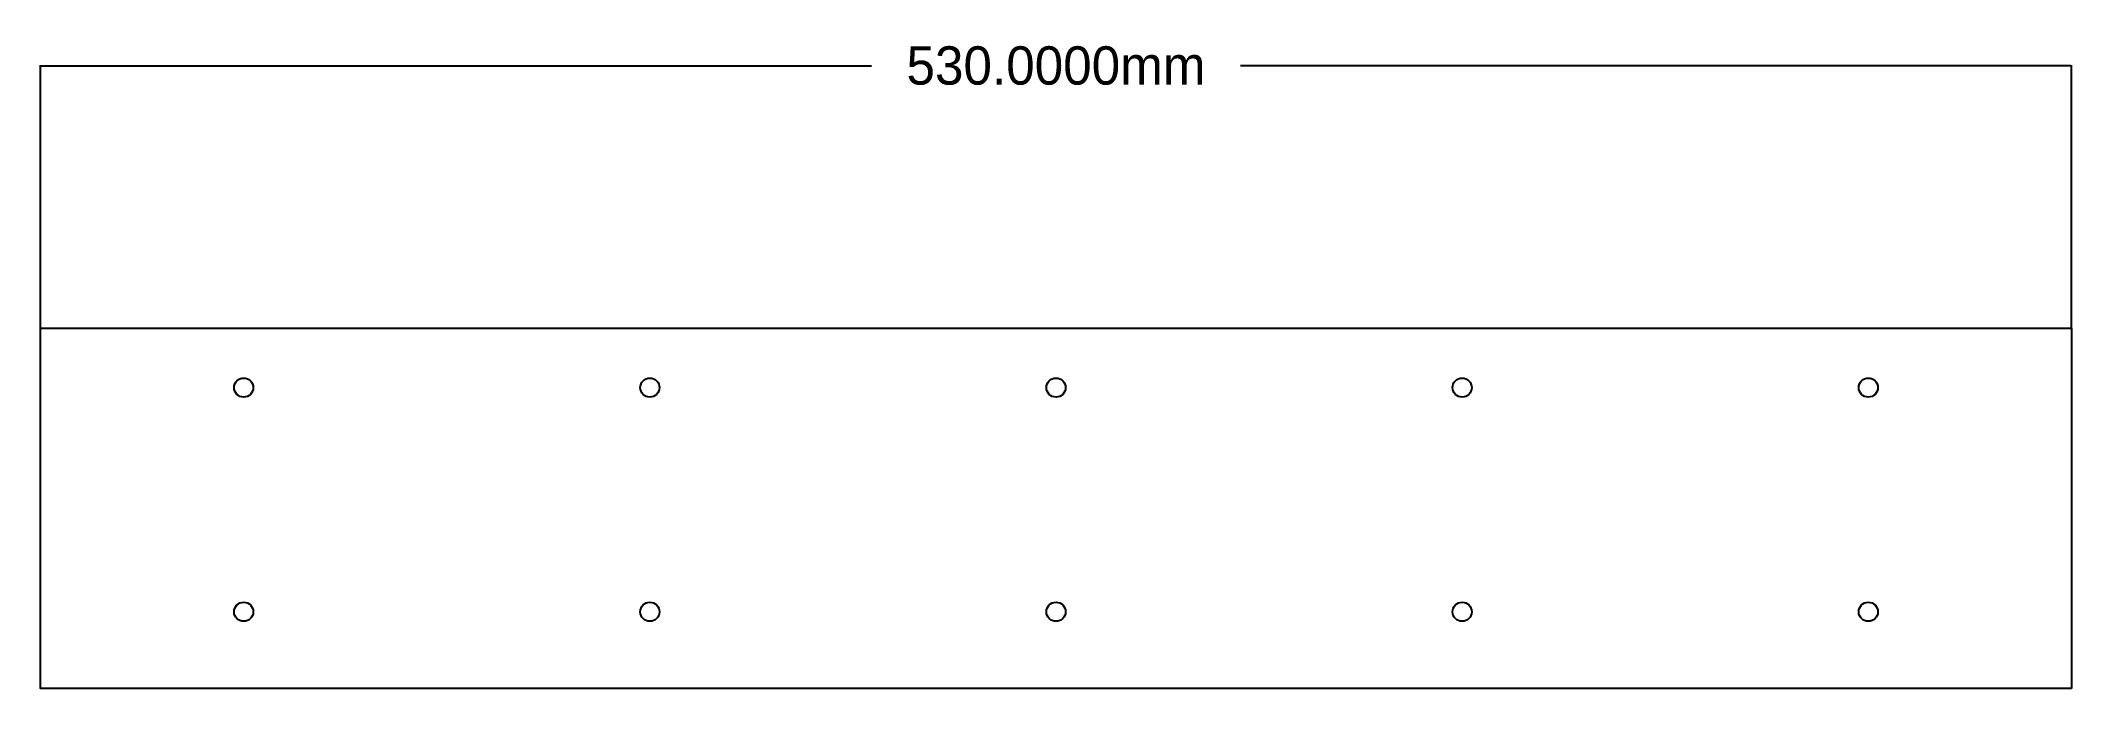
# Model space of a CAD drawing. Header units: millimetres. Extents: x -53 to 477, y -61 to 108.
import ezdxf

# ---------------------------------------------------------------- set-up
doc = ezdxf.new("R2010")
doc.units = ezdxf.units.MM
doc.header["$MEASUREMENT"] = 0
doc.dimstyles.get("Standard").update_dxf_attribs({"dimtxt": 10, "dimasz": 0.18, "dimexe": 0.18, "dimexo": 0.0625, "dimgap": 0.09, "dimtad": 0, "dimtih": 1, "dimtoh": 1, "dimdec": 4, "dimzin": 0, "dimdsep": 46, "dimtxsty": 'STANDARD', "dimcen": 0.09, "dimadec": 0, "dimazin": 0, "dimtfac": 1, "dimtdec": 4, "dimtofl": 0, "dimtmove": 0, "dimatfit": 3, "dimfxl": 1, "dimtolj": 1, "dimtzin": 0, "dimarcsym": 0})

# ---------------------------------------------------------------- blocks, each defined once
blk = doc.blocks.new('*D0')
at = {"color": 0, "linetype": 'Continuous', "lineweight": -2, "transparency": 16777216}
for p, q in [((-53, 33.06), (-53, 101.68)), ((-52.82, 101.5), (163.81, 101.5)), ((476.82, 101.5), (260.19, 101.5)), ((477, 33.06), (477, 101.68))]:
    blk.add_line(p, q, dxfattribs=at)
at = {"color": 0, "linetype": 'Continuous', "transparency": 16777216}
for points in [[(-52.82, 101.53), (-52.82, 101.47), (-53, 101.5)], [(476.82, 101.53), (476.82, 101.47), (477, 101.5)]]:
    blk.add_solid(points, dxfattribs=at)
at = {"layer": 'Defpoints', "color": 0, "linetype": 'Continuous', "transparency": 16777216}
for p in [(477, 101.5), (-53, 33), (477, 33)]:
    blk.add_point(p, dxfattribs=at)
at = {"color": 0, "linetype": 'Continuous', "transparency": 16777216, "insert": (212, 101.5), "char_height": 10, "attachment_point": 5}
blk.add_mtext('\\A1;530.0000mm', dxfattribs=at)

msp = doc.modelspace()

# ---------------------------------------------------------------- linework, layer by layer
msp.add_lwpolyline([(477, -61), (-53, -61), (-53, 33), (477, 33)], close=True)
for centre in [(0, 17.5), (106, 17.5), (212, 17.5), (318, 17.5), (424, 17.5), (0, -41), (106, -41), (212, -41), (318, -41), (424, -41)]:
    msp.add_circle(centre, 2.5)

# ---------------------------------------------------------------- dimensions: what is measured, and where the dimension line sits
at = {"linetype": 'Continuous'}
dim = msp.add_linear_dim(base=(477, 101.49522), p1=(-53, 33), p2=(477, 33), dimstyle='Standard', override={"dimpost": 'mm'}, dxfattribs=at)
dim.commit()
dim.dimension.update_dxf_attribs({"geometry": '*D0', "text_midpoint": (212, 101.49522)})

doc.saveas('drawing.dxf')
